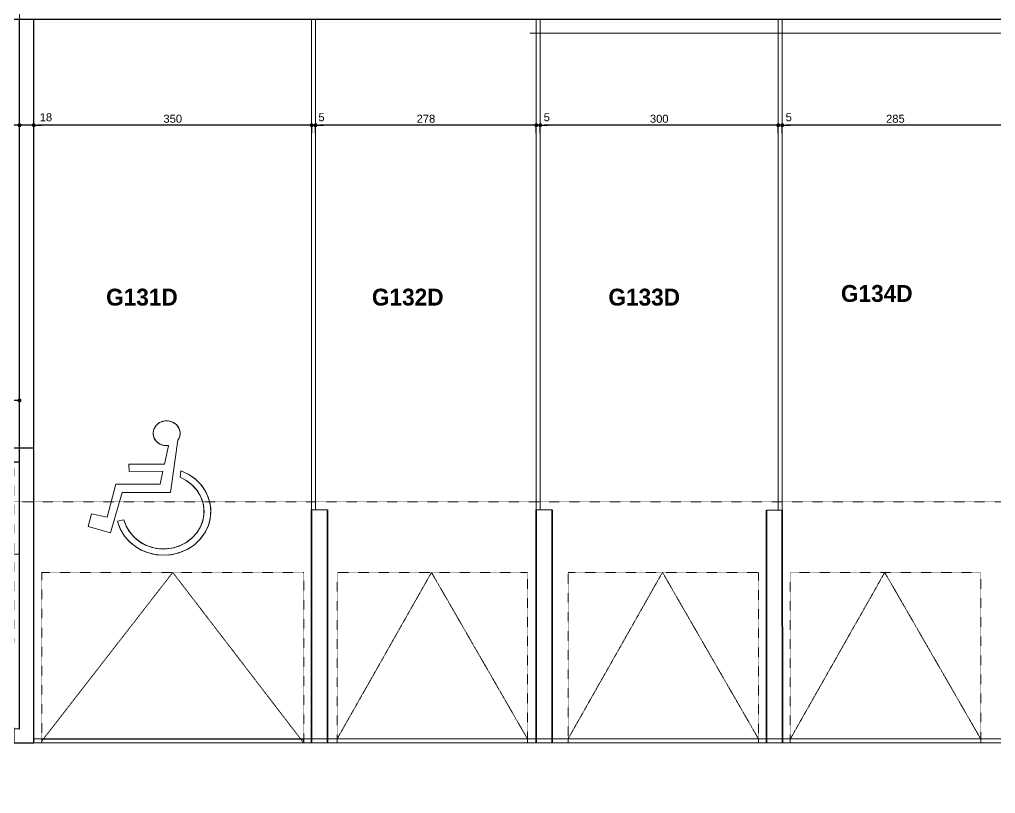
# Model space of a CAD drawing. Header units: centimetres. Extents: x 16433 to 114398, y -50094 to -12305.
# Drawn here: x 31916 to 33146, y -31991 to -31015 of the extents above; entities that cross this region are included whole.
import ezdxf

# ---------------------------------------------------------------- set-up
doc = ezdxf.new("R2010")
doc.units = ezdxf.units.CM
doc.header["$LTSCALE"] = 0.5
doc.linetypes.add('Style de ligne -1', pattern=[0.41664, 0.20828, -0.20836])
doc.linetypes.add('Style de ligne -16', pattern=[0.192476, 0.123031, -0.069444])
doc.layers.get('0').update_dxf_attribs({"linetype": 'CONTINUOUS'})
doc.layers.get('DEFPOINTS').update_dxf_attribs({"linetype": 'CONTINUOUS'})
doc.layers.add('3-BAT C-Niveau -2', color=7, linetype='CONTINUOUS')
doc.styles.add('Futura Book', font='')
doc.styles.add('Geneva (bold)', font='')
doc.styles.add('Helvetica', font='')
doc.styles.get('Futura Book').set_extended_font_data('Futura Book')
doc.styles.get('Geneva (bold)').set_extended_font_data('Geneva', bold=True)
doc.styles.get('Helvetica').set_extended_font_data('Helvetica')
doc.dimstyles.new('IS', dxfattribs={"dimtxt": 10.08724, "dimasz": 5.007446, "dimexe": 2, "dimexo": 10, "dimgap": 3, "dimtad": 1, "dimdec": 1, "dimtxsty": 'Helvetica', "dimblk": 'DOT', "dimblk1": 'DOT', "dimblk2": 'DOT', "dimcen": 0, "dimdle": 10, "dimazin": 0, "dimtfac": 0.8, "dimtdec": 1, "dimtix": 1, "dimtmove": 0, "dimatfit": 0, "dimldrblk": 'VW_FILLEDARROW-1', "dimfxl": 10, "dimfxlon": 1, "dimfrac": 2, "dimtolj": 1, "dimarcsym": 0})

# ---------------------------------------------------------------- blocks, each defined once
blk = doc.blocks.new('Groupe-97-1')
at = {"color": 7, "linetype": 'Continuous', "lineweight": 5}
blk.add_line((15395.2, -49036.8), (15075.3, -47347.7), dxfattribs=at)
blk = doc.blocks.new('Porte 93 PF1_2h')
at = {"color": 7, "linetype": 'Continuous', "lineweight": 18}
blk.add_line((8.2, 11.3), (4.6, 14.8), dxfattribs=at)
at = {"color": 7, "linetype": 'Continuous', "lineweight": 5}
blk.add_line((1.2, 8.6), (1.2, 9.5), dxfattribs=at)
at = {"color": 8, "linetype": 'Style de ligne -16', "lineweight": 18, "true_color": 0x808080}
blk.add_line((6.8, 6.1), (6.8, 11.1), dxfattribs=at)
at = {"color": 7, "linetype": 'Continuous', "lineweight": 13, "flags": 128}
for points in [[(1.6, 11.8), (2.6, 10.7), (3.9, 12), (6.4, 9.5), (71.5, 74.6), (69, 77.1), (70.3, 78.3), (69.2, 79.4)], [(0, -9), (0, 9), (3.6, 9), (3.6, 4.2), (4.1, 4.2), (4.1, 5.3), (5.4, 5.3), (5.4, -4.2), (3.6, -4.2), (3.6, -9)], [(100.5, 9), (97, 9), (97, 4.2), (96.5, 4.2), (96.5, 5.3), (95.2, 5.3), (95.2, -4.2), (97, -4.2), (97, -9), (100.5, -9)]]:
    blk.add_lwpolyline(points, close=True, dxfattribs=at)
at = {"color": 7, "linetype": 'Continuous', "lineweight": 18, "flags": 128}
for points in [[(60.2, 80.3), (61.6, 78.8), (53.1, 70.3), (51.7, 71.8)], [(61.4, 78.7), (64.2, 75.9), (63.1, 74.8), (60.3, 77.6)], [(65.3, 77), (66.1, 76.3), (62.7, 72.9), (62, 73.7)], [(65, 58.2), (63.5, 59.6), (72.5, 68.6), (74, 67.2)], [(67, 68.6), (66.3, 69.4), (69.6, 72.7), (70.4, 71.9)], [(70.9, 67), (68.2, 69.8), (69.2, 70.8), (72, 68.1)], [(3.6, 4.3), (3.6, 5.8), (3.8, 5.9), (4.5, 5.9), (4.9, 5.5), (4.9, 5.4), (4, 5.4), (4, 4.3)], [(4.4, 11.5), (5, 12.1), (6.4, 10.8), (5.7, 10.2)], [(96.9, 4.3), (96.9, 5.8), (96.7, 5.9), (96.1, 5.9), (95.6, 5.5), (95.6, 5.4), (96.6, 5.4), (96.6, 4.3)]]:
    blk.add_lwpolyline(points, close=True, dxfattribs=at)
at = {"color": 8, "linetype": 'Style de ligne -16', "lineweight": 18, "true_color": 0x808080, "flags": 128}
for points in [[(80.3, 16.1), (80.3, 18.1), (92.3, 18.1), (92.3, 16.1)], [(90.5, 12.2), (90.5, 16.1), (92, 16.1), (92, 12.2)], [(2.4, 11.1), (2.4, 9.6), (4.2, 9.6), (4.2, 6.1), (96.3, 6.1), (96.3, 9.6), (98.1, 9.6), (98.1, 11.1)], [(4.2, 8.9), (5.2, 8.9), (5.2, 7), (4.2, 7)], [(80.3, -0.9), (80.3, 1.1), (92.8, 1.1), (92.8, -0.9)], [(88.9, 11.1), (88.9, 12.2), (93.6, 12.2), (93.6, 11.1)], [(88.9, 5), (88.9, 6.1), (93.6, 6.1), (93.6, 5)], [(90.5, 1.1), (90.5, 5), (92, 5), (92, 1.1)]]:
    blk.add_lwpolyline(points, close=True, dxfattribs=at)
at = {"color": 7, "linetype": 'Continuous', "lineweight": 5, "flags": 128}
for points in [[(0.5, 9), (2.5, 9), (2.5, 8.6), (0.5, 8.6)], [(0.6, 8.6), (1.2, 8.6), (1.2, 6.9), (0.6, 6.9)], [(1.2, 8.6), (1.8, 8.6), (1.8, 6.9), (1.2, 6.9)]]:
    blk.add_lwpolyline(points, close=True, dxfattribs=at)
for points in [[(0.8, 9), (0.8, 9.8, 0.143165), (1.2, 9.7, 0.143165), (1.6, 9.8), (1.6, 9)], [(2.3, 11), (1.9, 10.5, 0.143165), (1.7, 10.9, 0.143165), (1.3, 11.1), (1.8, 11.5)], [(2.4, 10), (1.8, 10, 0.143165), (1.9, 10.4, 0.143165), (1.8, 10.8), (2.4, 10.8)]]:
    blk.add_lwpolyline(points, format="xyb", close=True, dxfattribs=at)
at = {"color": 8, "linetype": 'Style de ligne -16', "lineweight": 18, "true_color": 0x808080, "flags": 128}
blk.add_lwpolyline([(3.9, 9), (3.4, 9.2), (2.5, 9.2), (2.5, 9.5), (3.3, 9.5), (4, 9.2), (4, 9)], dxfattribs=at)
at = {"color": 7, "linetype": 'Continuous', "lineweight": 18, "flags": 128}
blk.add_lwpolyline([(4.1, 11.4), (3.6, 11.1), (3, 10.5), (2.8, 10.7), (3.3, 11.2), (4, 11.5), (4.1, 11.4)], dxfattribs=at)
at = {"color": 7, "linetype": 'Continuous', "lineweight": 5}
for radius in [0.689, 0.429]:
    blk.add_circle((1.2, 10.4), radius, dxfattribs=at)
at = {"color": 8, "linetype": 'Style de ligne -16', "lineweight": 18, "true_color": 0x808080}
blk.add_arc((1.2, 10.4), 96.9, 0.4199, 44.5328, dxfattribs=at)
at = {"color": 7, "insert": (13.4, 13.8), "char_height": 7.552, "width": 89.757, "attachment_point": 1, "rotation": 45, "line_spacing_factor": 0.962448, "style": 'Futura Book'}
blk.add_mtext('\\pt26.348,52.635;PP 93*204+FP\\PPF 1/2h\\P', dxfattribs=at)
blk = doc.blocks.new('Groupe-124-1')
at = {"color": 7, "linetype": 'Continuous', "lineweight": 25}
for p, q in [((14414.9, -46670.6), (14049.5, -46739.8)), ((14414.9, -46670.6), (14049.5, -46739.8)), ((14445.2, -46831), (14414.9, -46670.6)), ((14445.2, -46831), (14414.9, -46670.6)), ((14400.5, -46691.7), (14070.5, -46754.2)), ((14400.5, -46691.7), (14070.5, -46754.2)), ((14424.2, -46816.7), (14400.5, -46691.7)), ((14424.2, -46816.7), (14400.5, -46691.7)), ((14049.5, -46739.8), (14056.5, -46776.9)), ((14049.5, -46739.8), (14056.5, -46776.9)), ((14070.5, -46754.2), (14074.2, -46773.5)), ((14070.5, -46754.2), (14074.2, -46773.5)), ((14056.5, -46776.9), (14074.2, -46773.5)), ((14094.2, -46879.2), (14424.2, -46816.7)), ((14094.2, -46879.2), (14424.2, -46816.7)), ((14079.9, -46900.2), (14445.2, -46831)), ((14079.9, -46900.2), (14445.2, -46831)), ((14075.2, -46875.6), (14092.9, -46872.3)), ((14075.2, -46875.6), (14079.9, -46900.2)), ((14075.2, -46875.6), (14079.9, -46900.2)), ((14092.9, -46872.3), (14094.2, -46879.2)), ((14092.9, -46872.3), (14094.2, -46879.2))]:
    blk.add_line(p, q, dxfattribs=at)
at = {"color": 7, "linetype": 'Style de ligne -1', "lineweight": 13, "flags": 128}
for points in [[(14393.7, -46693), (14416, -46810.9), (14199.8, -46851.8), (14177.5, -46733.9)], [(14288, -46720.3), (14310.3, -46838.2), (14094.2, -46879.2), (14071.9, -46761.3)]]:
    blk.add_lwpolyline(points, close=True, dxfattribs=at)
at = {"color": 7, "rotation": 190.7235947438896}
blk.add_blockref('Porte 93 PF1_2h', (14391, -46684.3), dxfattribs=at)
at = {"color": 7, "xscale": -1, "rotation": 280.7235947438706}
blk.add_blockref('Porte 93 PF1_2h', (14084, -46874), dxfattribs=at)
blk = doc.blocks.new('Groupe-145-1')
at = {"color": 7, "linetype": 'Continuous', "lineweight": 13}
for p, q in [((14358.1, -46945.6), (14360.6, -46916.5)), ((14360.6, -46916.5), (14377.1, -46917.7)), ((14377.1, -46917.7), (14376.9, -46937.9)), ((14410.7, -46950.9), (14358.1, -46945.6)), ((14376.9, -46937.9), (14419.6, -46941)), ((14419.6, -46941), (14430.2, -46995.6)), ((14374.2, -46951.6), (14377.4, -46959.4)), ((14422.2, -47010.4), (14410.7, -46950.9)), ((14438.6, -46954.3), (14447.5, -46952.5)), ((14446.7, -46996.1), (14438.6, -46954.3)), ((14447.5, -46952.5), (14455.9, -46996.4)), ((14430.2, -46995.6), (14446.7, -46996.1)), ((14455.9, -46996.4), (14479.3, -46997.1)), ((14488.7, -47007.5), (14422.2, -47010.4)), ((14451.4, -47018.5), (14443.2, -47018.8))]:
    blk.add_line(p, q, dxfattribs=at)
at = {"color": 7, "linetype": 'Continuous', "lineweight": 13, "flags": 128}
for points in [[(14479.7, -46997), (14479, -46994.1), (14478.8, -46991.1), (14479.1, -46988.2), (14479.9, -46985.3), (14481.1, -46982.7), (14482.7, -46980.4), (14484.7, -46978.4), (14487, -46976.8), (14489.6, -46975.7), (14492.2, -46975.1), (14495, -46975), (14497.7, -46975.4), (14500.4, -46976.3), (14502.8, -46977.7), (14505.1, -46979.5), (14507, -46981.7), (14508.5, -46984.3), (14509.6, -46987), (14510.2, -46989.9), (14510.4, -46992.9), (14510.1, -46995.8), (14509.3, -46998.6), (14508.1, -47001.3), (14506.4, -47003.6), (14504.4, -47005.6), (14502.1, -47007.1), (14499.6, -47008.2), (14496.9, -47008.8), (14494.1, -47008.9), (14491.4, -47008.5), (14488.7, -47007.5), (14422.2, -47010.4), (14410.7, -46950.9), (14358.1, -46945.6), (14360.6, -46916.5), (14377.1, -46917.7), (14376.9, -46937.9), (14419.6, -46941), (14430.2, -46995.6), (14446.7, -46996.1), (14438.6, -46954.3), (14447.5, -46952.5), (14455.9, -46996.4), (14479.3, -46997.1)], [(14374.2, -46951.6), (14377.4, -46959.4), (14370.1, -46963.6), (14363.7, -46969.2), (14358.3, -46975.9), (14354.1, -46983.5), (14351.2, -46991.9), (14349.8, -47000.7), (14349.8, -47009.8), (14351.4, -47018.7), (14354.3, -47027.2), (14358.6, -47035.1), (14364, -47042), (14370.5, -47047.9), (14377.9, -47052.5), (14385.8, -47055.6), (14394.1, -47057.2), (14402.4, -47057.2), (14410.6, -47055.7), (14418.4, -47052.6), (14425.5, -47048), (14431.7, -47042.2), (14436.8, -47035.2), (14440.7, -47027.3), (14443.2, -47018.8), (14451.4, -47018.5), (14449, -47028.2), (14445, -47037.4), (14439.6, -47045.6), (14433, -47052.6), (14425.4, -47058.3), (14416.9, -47062.5), (14407.8, -47065.1), (14398.4, -47065.9), (14389, -47065), (14379.7, -47062.4), (14371, -47058.1), (14363.1, -47052.4), (14356.2, -47045.2), (14350.4, -47037), (14346, -47027.8), (14343.1, -47018.1), (14341.8, -47008), (14342.1, -46997.8), (14344, -46987.9), (14347.5, -46978.5), (14352.4, -46970), (14358.6, -46962.5), (14365.9, -46956.3)]]:
    blk.add_lwpolyline(points, close=True, dxfattribs=at)
for points in [[(14451.4, -47018.5), (14448.7, -47029.1), (14444.1, -47038.9), (14438, -47047.6), (14430.4, -47054.9), (14421.6, -47060.4), (14412, -47064.1), (14401.8, -47065.8), (14391.5, -47065.4), (14381.4, -47063), (14371.8, -47058.6), (14363.1, -47052.4), (14355.6, -47044.5), (14349.5, -47035.4), (14345.1, -47025.2), (14342.5, -47014.4), (14341.8, -47003.3), (14343, -46992.3), (14346, -46981.9), (14350.9, -46972.2), (14357.4, -46963.8), (14365.2, -46956.8), (14374.2, -46951.6)], [(14443.2, -47018.8), (14440.4, -47028.1), (14436, -47036.6), (14430.1, -47044), (14422.9, -47049.9), (14414.8, -47054.2), (14406, -47056.8), (14396.9, -47057.4), (14387.8, -47056.1), (14379, -47053), (14370.9, -47048.2), (14363.8, -47041.7), (14357.9, -47034), (14353.5, -47025.2), (14350.7, -47015.7), (14349.6, -47005.9), (14350.4, -46996.1), (14352.8, -46986.7), (14357, -46978), (14362.6, -46970.4), (14369.5, -46964.1), (14377.4, -46959.4)], [(14479.7, -46997), (14478.8, -46991.3), (14479.8, -46985.7), (14482.4, -46980.8), (14486.4, -46977.2), (14491.4, -46975.2), (14496.7, -46975.2), (14501.8, -46977), (14506.1, -46980.6), (14509, -46985.4), (14510.3, -46991), (14509.9, -46996.7), (14507.7, -47001.9), (14504, -47005.9), (14499.2, -47008.3), (14494, -47008.9), (14488.7, -47007.5)]]:
    blk.add_lwpolyline(points, dxfattribs=at)
blk = doc.blocks.new('Groupe-146-1')
at = {"color": 7}
blk.add_blockref('Groupe-145-1', (0, 0), dxfattribs=at)
blk = doc.blocks.new('_DOT')
at = {"color": 0, "linetype": 'ByBlock', "lineweight": -2}
blk.add_line((-0.5, 0), (-1, 0), dxfattribs=at)
at = {"color": 0, "linetype": 'ByBlock', "const_width": 0.5}
blk.add_lwpolyline([(-0.25, 0, 1), (0.25, 0, 1)], format="xyb", close=True, dxfattribs=at)
blk = doc.blocks.new('*D2588')
at = {"layer": '3-BAT C-Niveau -2', "color": 0, "linetype": 'Continuous', "lineweight": -2, "transparency": 16777216}
for p, q in [((31770.8, -31505.6), (31770.8, -31493.6)), ((31910.9, -31495.6), (31775.8, -31495.6)), ((31915.9, -31505.6), (31915.9, -31493.6))]:
    blk.add_line(p, q, dxfattribs=at)
at = {"layer": 'DEFPOINTS', "color": 0, "linetype": 'Continuous', "transparency": 16777216}
for p in [(31770.8, -31495.6), (31770.8, -31555.6), (31915.9, -31555.6)]:
    blk.add_point(p, dxfattribs=at)
at = {"layer": '3-BAT C-Niveau -2', "color": 0, "linetype": 'Continuous', "lineweight": -2, "transparency": 16777216, "xscale": 5.007446289062499, "yscale": 5.007446289062499, "zscale": 5.007446289062499, "rotation": 180}
blk.add_blockref('_DOT', (31770.8, -31495.6), dxfattribs=at)
at = {"layer": '3-BAT C-Niveau -2', "color": 0, "linetype": 'Continuous', "lineweight": -2, "transparency": 16777216, "xscale": 5.007446289062499, "yscale": 5.007446289062499, "zscale": 5.007446289062499}
blk.add_blockref('_DOT', (31915.9, -31495.6), dxfattribs=at)
at = {"layer": '3-BAT C-Niveau -2', "color": 0, "linetype": 'Continuous', "lineweight": 5, "transparency": 16777216, "insert": (31843.4, -31487.5), "char_height": 10.09, "attachment_point": 5, "style": 'Helvetica'}
blk.add_mtext('\\A1;145', dxfattribs=at)
blk = doc.blocks.new('VW_FILLEDARROW-1')
at = {"color": 0, "linetype": 'Continuous', "lineweight": 5, "flags": 128}
blk.add_lwpolyline([(-2, 0.54), (0, 0), (-2, -0.54)], close=True, dxfattribs=at)
blk = doc.blocks.new('*D2180')
at = {"layer": '3-BAT C-Niveau -2', "color": 0, "linetype": 'Continuous', "lineweight": -2, "transparency": 16777216}
blk.add_line((31895.1, -31932.5), (31895.1, -32479.9), dxfattribs=at)
at = {"layer": 'DEFPOINTS', "color": 0, "linetype": 'Continuous', "transparency": 16777216}
for p in [(31924.9, -31927.5), (31895.1, -32484.9), (31940.9, -32484.9)]:
    blk.add_point(p, dxfattribs=at)
at = {"layer": '3-BAT C-Niveau -2', "color": 0, "linetype": 'Continuous', "lineweight": -2, "transparency": 16777216, "xscale": 5.007446289062499, "yscale": 5.007446289062499, "zscale": 5.007446289062499}
for p, rotation in [((31895.1, -31927.5), 90), ((31895.1, -32484.9), 270)]:
    blk.add_blockref('_DOT', p, dxfattribs=dict(at, rotation=rotation))
at = {"layer": '3-BAT C-Niveau -2', "color": 0, "linetype": 'Continuous', "lineweight": 5, "transparency": 16777216, "insert": (31885.1, -32288.4), "char_height": 10.09, "attachment_point": 5, "rotation": 90, "style": 'Helvetica'}
blk.add_mtext('\\A1;557', dxfattribs=at)
blk = doc.blocks.new('*D2181')
at = {"layer": '3-BAT C-Niveau -2', "color": 0, "linetype": 'Continuous', "lineweight": -2, "transparency": 16777216}
blk.add_line((31895.1, -31914.5), (31895.1, -31922.5), dxfattribs=at)
at = {"layer": 'DEFPOINTS', "color": 0, "linetype": 'Continuous', "transparency": 16777216}
for p in [(31802, -31909.5), (31895.1, -31927.5), (31924.9, -31927.5)]:
    blk.add_point(p, dxfattribs=at)
at = {"layer": '3-BAT C-Niveau -2', "color": 0, "linetype": 'Continuous', "lineweight": -2, "transparency": 16777216, "xscale": 5.007446289062499, "yscale": 5.007446289062499, "zscale": 5.007446289062499}
for p, rotation in [((31895.1, -31909.5), 90), ((31895.1, -31927.5), 270)]:
    blk.add_blockref('_DOT', p, dxfattribs=dict(at, rotation=rotation))
at = {"layer": '3-BAT C-Niveau -2', "color": 0, "linetype": 'Continuous', "lineweight": 5, "transparency": 16777216, "insert": (31885.1, -31927.4), "char_height": 10.09, "attachment_point": 5, "rotation": 90, "style": 'Helvetica'}
blk.add_mtext('\\A1;18', dxfattribs=at)
blk = doc.blocks.new('*D2195')
at = {"layer": '3-BAT C-Niveau -2', "color": 0, "linetype": 'Continuous', "lineweight": -2, "transparency": 16777216}
for p, q in [((31605.8, -31158.6), (31605.8, -31146.6)), ((31910.9, -31148.6), (31610.8, -31148.6)), ((31915.9, -31158.6), (31915.9, -31146.6))]:
    blk.add_line(p, q, dxfattribs=at)
at = {"layer": 'DEFPOINTS', "color": 0, "linetype": 'Continuous', "transparency": 16777216}
for p in [(31605.8, -31148.6), (31605.8, -31231.5), (31915.9, -31261.5)]:
    blk.add_point(p, dxfattribs=at)
at = {"layer": '3-BAT C-Niveau -2', "color": 0, "linetype": 'Continuous', "lineweight": -2, "transparency": 16777216, "xscale": 5.007446289062499, "yscale": 5.007446289062499, "zscale": 5.007446289062499, "rotation": 180}
blk.add_blockref('_DOT', (31605.8, -31148.6), dxfattribs=at)
at = {"layer": '3-BAT C-Niveau -2', "color": 0, "linetype": 'Continuous', "lineweight": -2, "transparency": 16777216, "xscale": 5.007446289062499, "yscale": 5.007446289062499, "zscale": 5.007446289062499}
blk.add_blockref('_DOT', (31915.9, -31148.6), dxfattribs=at)
at = {"layer": '3-BAT C-Niveau -2', "color": 0, "linetype": 'Continuous', "lineweight": 5, "transparency": 16777216, "insert": (31760.9, -31140.5), "char_height": 10.09, "attachment_point": 5, "style": 'Helvetica'}
blk.add_mtext('\\A1;310', dxfattribs=at)
blk = doc.blocks.new('*D2196')
at = {"layer": '3-BAT C-Niveau -2', "color": 0, "linetype": 'Continuous', "lineweight": -2, "transparency": 16777216}
for p, q in [((31910.9, -31148.6), (31905.9, -31148.6)), ((31915.9, -31158.6), (31915.9, -31146.6)), ((31933.9, -31148.6), (31915.9, -31148.6)), ((31933.9, -31158.6), (31933.9, -31146.6)), ((31938.9, -31148.6), (31944, -31148.6))]:
    blk.add_line(p, q, dxfattribs=at)
at = {"layer": 'DEFPOINTS', "color": 0, "linetype": 'Continuous', "transparency": 16777216}
for p in [(31915.9, -31148.6), (31915.9, -31261.5), (31933.9, -31267)]:
    blk.add_point(p, dxfattribs=at)
at = {"layer": '3-BAT C-Niveau -2', "color": 0, "linetype": 'Continuous', "lineweight": -2, "transparency": 16777216, "xscale": 5.007446289062499, "yscale": 5.007446289062499, "zscale": 5.007446289062499}
blk.add_blockref('_DOT', (31915.9, -31148.6), dxfattribs=at)
at = {"layer": '3-BAT C-Niveau -2', "color": 0, "linetype": 'Continuous', "lineweight": -2, "transparency": 16777216, "xscale": 5.007446289062499, "yscale": 5.007446289062499, "zscale": 5.007446289062499, "rotation": 180}
blk.add_blockref('_DOT', (31933.9, -31148.6), dxfattribs=at)
at = {"layer": '3-BAT C-Niveau -2', "color": 0, "linetype": 'Continuous', "lineweight": 5, "transparency": 16777216, "insert": (31949.2, -31138.6), "char_height": 10.09, "attachment_point": 5, "style": 'Helvetica'}
blk.add_mtext('\\A1;18', dxfattribs=at)
blk = doc.blocks.new('*D2197')
at = {"layer": '3-BAT C-Niveau -2', "color": 0, "linetype": 'Continuous', "lineweight": -2, "transparency": 16777216}
for p, q in [((31933.9, -31158.6), (31933.9, -31146.6)), ((32279, -31148.6), (31938.9, -31148.6)), ((32284.1, -31158.6), (32284.1, -31146.6))]:
    blk.add_line(p, q, dxfattribs=at)
at = {"layer": 'DEFPOINTS', "color": 0, "linetype": 'Continuous', "transparency": 16777216}
for p in [(31933.9, -31148.6), (32284.1, -31242.2), (31933.9, -31267)]:
    blk.add_point(p, dxfattribs=at)
at = {"layer": '3-BAT C-Niveau -2', "color": 0, "linetype": 'Continuous', "lineweight": -2, "transparency": 16777216, "xscale": 5.007446289062499, "yscale": 5.007446289062499, "zscale": 5.007446289062499, "rotation": 180}
blk.add_blockref('_DOT', (31933.9, -31148.6), dxfattribs=at)
at = {"layer": '3-BAT C-Niveau -2', "color": 0, "linetype": 'Continuous', "lineweight": -2, "transparency": 16777216, "xscale": 5.007446289062499, "yscale": 5.007446289062499, "zscale": 5.007446289062499}
blk.add_blockref('_DOT', (32284.1, -31148.6), dxfattribs=at)
at = {"layer": '3-BAT C-Niveau -2', "color": 0, "linetype": 'Continuous', "lineweight": 5, "transparency": 16777216, "insert": (32109, -31140.5), "char_height": 10.09, "attachment_point": 5, "style": 'Helvetica'}
blk.add_mtext('\\A1;350', dxfattribs=at)
blk = doc.blocks.new('*D2198')
at = {"layer": '3-BAT C-Niveau -2', "color": 0, "linetype": 'Continuous', "lineweight": -2, "transparency": 16777216}
for p, q in [((32279, -31148.6), (32274, -31148.6)), ((32284.1, -31158.6), (32284.1, -31146.6)), ((32289.1, -31148.6), (32284.1, -31148.6)), ((32289.1, -31158.6), (32289.1, -31146.6)), ((32294.1, -31148.6), (32299.1, -31148.6))]:
    blk.add_line(p, q, dxfattribs=at)
at = {"layer": 'DEFPOINTS', "color": 0, "linetype": 'Continuous', "transparency": 16777216}
for p in [(32284.1, -31148.6), (32289.1, -31218.9), (32284.1, -31242.2)]:
    blk.add_point(p, dxfattribs=at)
at = {"layer": '3-BAT C-Niveau -2', "color": 0, "linetype": 'Continuous', "lineweight": -2, "transparency": 16777216, "xscale": 5.007446289062499, "yscale": 5.007446289062499, "zscale": 5.007446289062499}
blk.add_blockref('_DOT', (32284.1, -31148.6), dxfattribs=at)
at = {"layer": '3-BAT C-Niveau -2', "color": 0, "linetype": 'Continuous', "lineweight": -2, "transparency": 16777216, "xscale": 5.007446289062499, "yscale": 5.007446289062499, "zscale": 5.007446289062499, "rotation": 180}
blk.add_blockref('_DOT', (32289.1, -31148.6), dxfattribs=at)
at = {"layer": '3-BAT C-Niveau -2', "color": 0, "linetype": 'Continuous', "lineweight": 5, "transparency": 16777216, "insert": (32296.5, -31138.6), "char_height": 10.09, "attachment_point": 5, "style": 'Helvetica'}
blk.add_mtext('\\A1;5', dxfattribs=at)
blk = doc.blocks.new('*D2199')
at = {"layer": '3-BAT C-Niveau -2', "color": 0, "linetype": 'Continuous', "lineweight": -2, "transparency": 16777216}
for p, q in [((32289.1, -31158.6), (32289.1, -31146.6)), ((32562.2, -31148.6), (32294.1, -31148.6)), ((32567.2, -31158.6), (32567.2, -31146.6))]:
    blk.add_line(p, q, dxfattribs=at)
at = {"layer": 'DEFPOINTS', "color": 0, "linetype": 'Continuous', "transparency": 16777216}
for p in [(32289.1, -31148.6), (32289.1, -31218.9), (32567.2, -31242.2)]:
    blk.add_point(p, dxfattribs=at)
at = {"layer": '3-BAT C-Niveau -2', "color": 0, "linetype": 'Continuous', "lineweight": -2, "transparency": 16777216, "xscale": 5.007446289062499, "yscale": 5.007446289062499, "zscale": 5.007446289062499, "rotation": 180}
blk.add_blockref('_DOT', (32289.1, -31148.6), dxfattribs=at)
at = {"layer": '3-BAT C-Niveau -2', "color": 0, "linetype": 'Continuous', "lineweight": -2, "transparency": 16777216, "xscale": 5.007446289062499, "yscale": 5.007446289062499, "zscale": 5.007446289062499}
blk.add_blockref('_DOT', (32567.2, -31148.6), dxfattribs=at)
at = {"layer": '3-BAT C-Niveau -2', "color": 0, "linetype": 'Continuous', "lineweight": 5, "transparency": 16777216, "insert": (32428.1, -31140.5), "char_height": 10.09, "attachment_point": 5, "style": 'Helvetica'}
blk.add_mtext('\\A1;278', dxfattribs=at)
blk = doc.blocks.new('*D2200')
at = {"layer": '3-BAT C-Niveau -2', "color": 0, "linetype": 'Continuous', "lineweight": -2, "transparency": 16777216}
for p, q in [((32562.2, -31148.6), (32557.2, -31148.6)), ((32567.2, -31158.6), (32567.2, -31146.6)), ((32572.2, -31148.6), (32567.2, -31148.6)), ((32572.2, -31158.6), (32572.2, -31146.6)), ((32577.2, -31148.6), (32582.2, -31148.6))]:
    blk.add_line(p, q, dxfattribs=at)
at = {"layer": 'DEFPOINTS', "color": 0, "linetype": 'Continuous', "transparency": 16777216}
for p in [(32567.2, -31148.6), (32572.2, -31215.4), (32567.2, -31242.2)]:
    blk.add_point(p, dxfattribs=at)
at = {"layer": '3-BAT C-Niveau -2', "color": 0, "linetype": 'Continuous', "lineweight": -2, "transparency": 16777216, "xscale": 5.007446289062499, "yscale": 5.007446289062499, "zscale": 5.007446289062499}
blk.add_blockref('_DOT', (32567.2, -31148.6), dxfattribs=at)
at = {"layer": '3-BAT C-Niveau -2', "color": 0, "linetype": 'Continuous', "lineweight": -2, "transparency": 16777216, "xscale": 5.007446289062499, "yscale": 5.007446289062499, "zscale": 5.007446289062499, "rotation": 180}
blk.add_blockref('_DOT', (32572.2, -31148.6), dxfattribs=at)
at = {"layer": '3-BAT C-Niveau -2', "color": 0, "linetype": 'Continuous', "lineweight": 5, "transparency": 16777216, "insert": (32580.4, -31138.6), "char_height": 10.09, "attachment_point": 5, "style": 'Helvetica'}
blk.add_mtext('\\A1;5', dxfattribs=at)
blk = doc.blocks.new('*D2201')
at = {"layer": '3-BAT C-Niveau -2', "color": 0, "linetype": 'Continuous', "lineweight": -2, "transparency": 16777216}
for p, q in [((32572.2, -31158.6), (32572.2, -31146.6)), ((32867.1, -31148.6), (32577.2, -31148.6)), ((32872.1, -31158.6), (32872.1, -31146.6))]:
    blk.add_line(p, q, dxfattribs=at)
at = {"layer": 'DEFPOINTS', "color": 0, "linetype": 'Continuous', "transparency": 16777216}
for p in [(32572.2, -31148.6), (32572.2, -31215.4), (32872.1, -31242.2)]:
    blk.add_point(p, dxfattribs=at)
at = {"layer": '3-BAT C-Niveau -2', "color": 0, "linetype": 'Continuous', "lineweight": -2, "transparency": 16777216, "xscale": 5.007446289062499, "yscale": 5.007446289062499, "zscale": 5.007446289062499, "rotation": 180}
blk.add_blockref('_DOT', (32572.2, -31148.6), dxfattribs=at)
at = {"layer": '3-BAT C-Niveau -2', "color": 0, "linetype": 'Continuous', "lineweight": -2, "transparency": 16777216, "xscale": 5.007446289062499, "yscale": 5.007446289062499, "zscale": 5.007446289062499}
blk.add_blockref('_DOT', (32872.1, -31148.6), dxfattribs=at)
at = {"layer": '3-BAT C-Niveau -2', "color": 0, "linetype": 'Continuous', "lineweight": 5, "transparency": 16777216, "insert": (32722.1, -31140.5), "char_height": 10.09, "attachment_point": 5, "style": 'Helvetica'}
blk.add_mtext('\\A1;300', dxfattribs=at)
blk = doc.blocks.new('*D2202')
at = {"layer": '3-BAT C-Niveau -2', "color": 0, "linetype": 'Continuous', "lineweight": -2, "transparency": 16777216}
for p, q in [((32867.1, -31148.6), (32862.1, -31148.6)), ((32872.1, -31158.6), (32872.1, -31146.6)), ((32877.1, -31148.6), (32872.1, -31148.6)), ((32877.1, -31158.6), (32877.1, -31146.6)), ((32882.1, -31148.6), (32887.1, -31148.6))]:
    blk.add_line(p, q, dxfattribs=at)
at = {"layer": 'DEFPOINTS', "color": 0, "linetype": 'Continuous', "transparency": 16777216}
for p in [(32872.1, -31148.6), (32872.1, -31242.2), (32877.1, -31254.3)]:
    blk.add_point(p, dxfattribs=at)
at = {"layer": '3-BAT C-Niveau -2', "color": 0, "linetype": 'Continuous', "lineweight": -2, "transparency": 16777216, "xscale": 5.007446289062499, "yscale": 5.007446289062499, "zscale": 5.007446289062499}
blk.add_blockref('_DOT', (32872.1, -31148.6), dxfattribs=at)
at = {"layer": '3-BAT C-Niveau -2', "color": 0, "linetype": 'Continuous', "lineweight": -2, "transparency": 16777216, "xscale": 5.007446289062499, "yscale": 5.007446289062499, "zscale": 5.007446289062499, "rotation": 180}
blk.add_blockref('_DOT', (32877.1, -31148.6), dxfattribs=at)
at = {"layer": '3-BAT C-Niveau -2', "color": 0, "linetype": 'Continuous', "lineweight": 5, "transparency": 16777216, "insert": (32885.3, -31138.6), "char_height": 10.09, "attachment_point": 5, "style": 'Helvetica'}
blk.add_mtext('\\A1;5', dxfattribs=at)
blk = doc.blocks.new('*D2203')
at = {"layer": '3-BAT C-Niveau -2', "color": 0, "linetype": 'Continuous', "lineweight": -2, "transparency": 16777216}
for p, q in [((32877.1, -31158.6), (32877.1, -31146.6)), ((33157.3, -31148.6), (32882.1, -31148.6)), ((33162.3, -31158.6), (33162.3, -31146.6))]:
    blk.add_line(p, q, dxfattribs=at)
at = {"layer": 'DEFPOINTS', "color": 0, "linetype": 'Continuous', "transparency": 16777216}
for p in [(32877.1, -31148.6), (33162.3, -31210.2), (32877.1, -31254.3)]:
    blk.add_point(p, dxfattribs=at)
at = {"layer": '3-BAT C-Niveau -2', "color": 0, "linetype": 'Continuous', "lineweight": -2, "transparency": 16777216, "xscale": 5.007446289062499, "yscale": 5.007446289062499, "zscale": 5.007446289062499, "rotation": 180}
blk.add_blockref('_DOT', (32877.1, -31148.6), dxfattribs=at)
at = {"layer": '3-BAT C-Niveau -2', "color": 0, "linetype": 'Continuous', "lineweight": -2, "transparency": 16777216, "xscale": 5.007446289062499, "yscale": 5.007446289062499, "zscale": 5.007446289062499}
blk.add_blockref('_DOT', (33162.3, -31148.6), dxfattribs=at)
at = {"layer": '3-BAT C-Niveau -2', "color": 0, "linetype": 'Continuous', "lineweight": 5, "transparency": 16777216, "insert": (33019.7, -31140.5), "char_height": 10.09, "attachment_point": 5, "style": 'Helvetica'}
blk.add_mtext('\\A1;285', dxfattribs=at)
blk = doc.blocks.new('Groupe-203-1')
at = {"color": 7, "linetype": 'Style de ligne -1', "lineweight": 5}
for p, q in [((14084.2, -46909.6), (14323.7, -47032.1)), ((14323.7, -47032.1), (14143.1, -47234.3))]:
    blk.add_line(p, q, dxfattribs=at)
at = {"color": 7, "linetype": 'Style de ligne -1', "lineweight": 5, "flags": 128}
blk.add_lwpolyline([(14354.4, -47194.3), (14143.1, -47234.3), (14081.7, -46910), (14293, -46870)], close=True, dxfattribs=at)
at = {"color": 7, "linetype": 'Continuous', "lineweight": 5, "flags": 128}
blk.add_lwpolyline([(14148, -47233.3), (14143.1, -47234.3), (14081.7, -46910), (14086.6, -46909.1)], close=True, dxfattribs=at)
blk = doc.blocks.new('PORTE DE GARAGE')
at = {"color": 7, "linetype": 'Style de ligne -1', "lineweight": 5}
for p in [(0, 5), (240, 5)]:
    blk.add_line(p, (121, 215), dxfattribs=at)
at = {"color": 7, "linetype": 'Style de ligne -1', "lineweight": 5, "flags": 128}
blk.add_lwpolyline([(0, 215), (240, 215), (240, 5), (0, 5)], close=True, dxfattribs=at)
at = {"color": 7, "linetype": 'Continuous', "lineweight": 13, "flags": 128}
blk.add_lwpolyline([(0, 5), (240, 5), (240, 0), (0, 0)], close=True, dxfattribs=at)

msp = doc.modelspace()

# ---------------------------------------------------------------- linework, layer by layer
at = {"layer": '3-BAT C-Niveau -2', "color": 7, "linetype": 'Continuous', "lineweight": 5}
for p, q in [((31915.939, -30966.655), (31915.939, -31165.155)), ((32289.052, -31015.455), (32284.052, -31015.455)), ((32284.052, -31633.665), (32284.052, -31015.455)), ((32289.052, -31633.665), (32289.052, -31015.455)), ((32572.177, -31015.455), (32567.177, -31015.455)), ((32567.177, -31633.725), (32567.177, -31015.455)), ((32572.177, -31633.725), (32572.177, -31015.455)), ((32877.084, -31015.445), (32872.084, -31015.445)), ((32872.084, -31633.793), (32872.084, -31015.445)), ((32877.084, -31633.793), (32877.084, -31015.445)), ((32289.052, -31633.665), (32284.052, -31633.665)), ((32304.052, -31633.665), (32284.052, -31633.665)), ((32284.052, -31927.467), (32284.052, -31633.665)), ((32304.052, -31927.467), (32304.052, -31633.665)), ((32572.177, -31633.725), (32567.177, -31633.725)), ((32587.177, -31633.725), (32567.177, -31633.725)), ((32567.177, -31927.46), (32567.177, -31633.725)), ((32587.177, -31927.46), (32587.177, -31633.725)), ((32877.084, -31633.791), (32857.084, -31633.805)), ((32857.284, -31927.474), (32857.084, -31633.805)), ((32877.084, -31633.793), (32872.084, -31633.793)), ((32877.284, -31927.461), (32877.084, -31633.791)), ((31934.052, -31922.467), (31934.052, -31927.467)), ((32205.93, -31922.467), (31934.052, -31922.467)), ((34294.926, -31927.467), (31934.052, -31927.467)), ((34294.926, -31922.467), (32225.93, -31922.467)), ((32304.052, -31927.467), (32284.052, -31927.467)), ((32587.177, -31927.46), (32567.177, -31927.46)), ((32877.284, -31927.461), (32857.284, -31927.474))]:
    msp.add_line(p, q, dxfattribs=at)
at = {"layer": '3-BAT C-Niveau -2', "color": 7, "linetype": 'Continuous', "lineweight": 25}
for p, q in [((34464.532, -31015.435), (30180.821, -31015.435)), ((31928.925, -31015.435), (31594.82, -31015.435)), ((31915.939, -31577.407), (31915.939, -31015.435)), ((31915.939, -31577.407), (31915.939, -31015.435)), ((31933.939, -31577.407), (31933.939, -31015.435)), ((31933.939, -31577.407), (31933.939, -31015.435)), ((34294.926, -31015.435), (31946.925, -31015.435))]:
    msp.add_line(p, q, dxfattribs=at)
at = {"layer": '3-BAT C-Niveau -2', "color": 7, "linetype": 'Continuous', "lineweight": 18}
for p, q in [((32284.052, -31633.665), (32284.052, -31015.455)), ((32289.052, -31633.665), (32289.052, -31015.455)), ((32567.177, -31633.725), (32567.177, -31015.455)), ((32572.177, -31633.725), (32572.177, -31015.455)), ((32872.084, -31633.793), (32872.084, -31015.445)), ((32877.084, -31633.793), (32877.084, -31015.445)), ((34294.926, -31922.467), (31934.052, -31922.467)), ((34294.926, -31927.467), (31934.052, -31927.467))]:
    msp.add_line(p, q, dxfattribs=at)
at = {"layer": '3-BAT C-Niveau -2', "color": 7, "linetype": 'Continuous', "lineweight": 35}
for p, q in [((32284.052, -31927.467), (32284.052, -31633.665)), ((32304.052, -31927.467), (32304.052, -31633.665)), ((32567.177, -31927.46), (32567.177, -31633.725)), ((32587.177, -31927.46), (32587.177, -31633.725)), ((32857.284, -31927.474), (32857.084, -31633.805)), ((32877.284, -31927.461), (32877.084, -31633.791))]:
    msp.add_line(p, q, dxfattribs=at)
at = {"layer": '3-BAT C-Niveau -2', "color": 251, "linetype": 'Style de ligne -1', "lineweight": 5, "true_color": 0x616161, "flags": 128}
for points in [[(31791.934, -30997.435), (31791.924, -28804.155), (31915.928, -28804.155), (31915.941, -31094.236)], [(31915.941, -31094.236), (31915.939, -31094.236), (31915.939, -31555.578), (31770.813, -31555.578), (31770.813, -31769.414), (31605.807, -31769.414), (31605.807, -30997.435)]]:
    msp.add_lwpolyline(points, dxfattribs=at)
at = {"layer": '3-BAT C-Niveau -2', "color": 1, "linetype": 'Style de ligne -1', "lineweight": 13, "true_color": 0xff0000, "flags": 128}
msp.add_lwpolyline([(31905.952, -33223.45), (31905.952, -32992.67), (31615.821, -32992.67), (31615.821, -33223.434), (29590.877, -33223.434), (29590.877, -32474.915), (29824.821, -32474.915), (29824.821, -31623.45), (34494.83, -31623.45), (34494.83, -32370.925), (34323.037, -32370.925), (34323.037, -33223.45)], close=True, dxfattribs=at)

# ---------------------------------------------------------------- block references
at = {"layer": '3-BAT C-Niveau -2', "color": 7, "rotation": 79.27640525614329}
for name in ['Groupe-97-1', 'Groupe-146-1', 'Groupe-124-1', 'Groupe-203-1']:
    msp.add_blockref(name, (-16766.963, -37034.655), dxfattribs=at)
at = {"layer": '3-BAT C-Niveau -2', "color": 7, "xscale": -1}
for p in [(32556.114, -31927.467), (32847.177, -31927.379), (33127.28, -31927.467)]:
    msp.add_blockref('PORTE DE GARAGE', p, dxfattribs=at)

# ---------------------------------------------------------------- texts
at = {"layer": '3-BAT C-Niveau -2', "color": 7, "char_height": 21.31366, "attachment_point": 5, "line_spacing_factor": 1.060906, "style": 'Geneva (bold)'}
for s, insert in [('\\pt102.86;G134D', (32996.255, -31360.893)), ('\\pt102.86;G131D', (32070.177, -31365.518)), ('\\pt102.86;G132D', (32405.179, -31365.507)), ('\\pt102.86;G133D', (32703.179, -31365.507))]:
    msp.add_mtext(s, dxfattribs=dict(at, insert=insert))

# ---------------------------------------------------------------- dimensions: what is measured, and where the dimension line sits
at = {"layer": '3-BAT C-Niveau -2', "color": 7, "linetype": 'Continuous', "lineweight": 5}
for base, p1, p2, picture, middle in [((31605.807, -31148.578), (31915.939, -31261.478), (31605.807, -31231.518), '*D2195', (31760.873, -31140.535)), ((31933.939, -31148.578), (32284.052, -31242.208), (31933.939, -31266.987), '*D2197', (32108.995, -31140.535)), ((32289.052, -31148.578), (32567.177, -31242.208), (32289.052, -31218.872), '*D2199', (32428.114, -31140.535)), ((32572.177, -31148.578), (32872.084, -31242.208), (32572.177, -31215.376), '*D2201', (32722.13, -31140.535)), ((32877.084, -31148.578), (33162.275, -31210.198), (32877.084, -31254.256), '*D2203', (33019.679, -31140.535)), ((31770.813, -31495.578), (31915.939, -31555.578), (31770.813, -31555.578), '*D2588', (31843.376, -31487.535))]:
    dim = msp.add_linear_dim(base=base, p1=p1, p2=p2, dimstyle='IS', override={"dimtxt": 10.08724, "dimdec": 0, "dimpost": '<>', "dimtxsty": 'Helvetica', "dimtmove": 2}, dxfattribs=at)
    dim.commit()
    dim.dimension.update_dxf_attribs({"geometry": picture, "text_midpoint": middle})
for base, p1, p2, picture, middle in [((31915.939, -31148.578), (31933.939, -31266.987), (31915.939, -31261.478), '*D2196', (31949.225, -31138.593)), ((32284.052, -31148.578), (32289.052, -31218.872), (32284.052, -31242.208), '*D2198', (32296.55, -31138.593)), ((32567.177, -31148.578), (32572.177, -31215.376), (32567.177, -31242.208), '*D2200', (32580.359, -31138.593)), ((32872.084, -31148.578), (32877.084, -31254.256), (32872.084, -31242.208), '*D2202', (32885.297, -31138.593))]:
    dim = msp.add_linear_dim(base=base, p1=p1, p2=p2, dimstyle='IS', override={"dimtxt": 10.08724, "dimdec": 0, "dimpost": '<>', "dimtxsty": 'Helvetica', "dimtix": 0, "dimtmove": 2}, dxfattribs=at)
    dim.commit()
    dim.dimension.update_dxf_attribs({"geometry": picture, "text_midpoint": middle, "dimtype": 160})
for base, p1, p2, picture, middle in [((31895.099, -31927.467), (31802.018, -31909.467), (31924.901, -31927.467), '*D2181', (31885.114, -31927.417)), ((31895.099, -32484.915), (31924.901, -31927.467), (31940.925, -32484.915), '*D2180', (31885.114, -32288.367))]:
    dim = msp.add_linear_dim(base=base, p1=p1, p2=p2, angle=90, dimstyle='IS', override={"dimtxt": 10.08724, "dimdec": 0, "dimpost": '<>', "dimtxsty": 'Helvetica', "dimse1": 1, "dimse2": 1, "dimtmove": 2}, dxfattribs=at)
    dim.commit()
    dim.dimension.update_dxf_attribs({"geometry": picture, "text_midpoint": middle, "dimtype": 160})

doc.saveas('drawing.dxf')
